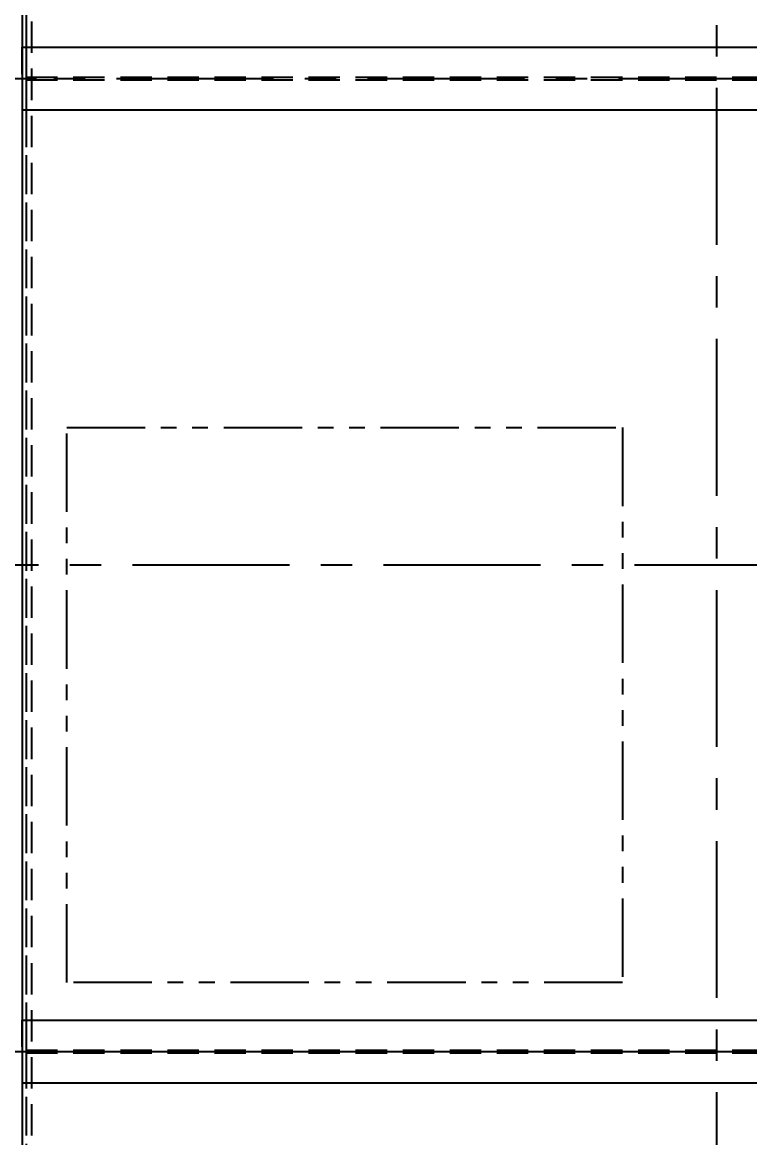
# Model space of a CAD drawing. Extents: x -1889 to 1550, y -1971 to 1122.
# Drawn here: x 306.5 to 376, y 482.6 to 589.2 of the extents above; entities that cross this region are included whole.
import ezdxf

# ---------------------------------------------------------------- set-up
doc = ezdxf.new("R2010")
doc.units = 0
doc.header["$LTSCALE"] = 12
doc.header["$MEASUREMENT"] = 0
doc.header["$PDMODE"] = 33
doc.header["$PDSIZE"] = -0.5
for name, pattern in [('CENTER', [2, 1.25, -0.25, 0.25, -0.25]), ('HIDDEN', [0.375, 0.25, -0.125]), ('PHANTOM2', [1.25, 0.625, -0.125, 0.125, -0.125, 0.125, -0.125])]:
    doc.linetypes.add(name, pattern=pattern)
doc.layers.get('Defpoints').update_dxf_attribs({"linetype": 'CONTINUOUS'})
for name, color, linetype in [('6X20', 3, 'CONTINUOUS'), ('CENTER', 6, 'CENTER'), ('COVER', 3, 'CONTINUOUS'), ('DIM', 1, 'CONTINUOUS'), ('ROOF', 140, 'CONTINUOUS'), ('SHELL', 40, 'CONTINUOUS')]:
    doc.layers.add(name, color=color, linetype=linetype)
doc.layers.add('AM_7', color=142, linetype='CENTER', lineweight=25)
doc.layers.add('Equipment-AM_11', color=92, linetype='PHANTOM2', lineweight=25)
doc.styles.add('ROMANS', font='ROMANS.shx', dxfattribs={"width": 0.85, "height": 5.76})
doc.styles.get("Standard").update_dxf_attribs({"font": 'sanss___.ttf'})
doc.dimstyles.get("Standard").update_dxf_attribs({"dimtxt": 0.18, "dimasz": 0.18, "dimexe": 0.18, "dimexo": 0.0625, "dimgap": 0.09, "dimtad": 0, "dimtih": 1, "dimtoh": 1, "dimdec": 4, "dimzin": 0, "dimdsep": 46, "dimtxsty": 'Standard', "dimcen": 0.09, "dimadec": 0, "dimazin": 0, "dimtfac": 1, "dimtdec": 4, "dimtofl": 0, "dimtmove": 0, "dimatfit": 3, "dimfxl": 1, "dimtolj": 1, "dimtzin": 0, "dimarcsym": 0})

# ---------------------------------------------------------------- blocks, each defined once
blk = doc.blocks.new('A$C43fa0972')
at = {"layer": 'Equipment-AM_11'}
blk.add_lwpolyline([(-62.12, 13.13), (-8.98, 13.13), (-8.98, -39.92), (-62.12, -39.92)], close=True, dxfattribs=at)
blk = doc.blocks.new('*D183')
at = {"layer": 'Defpoints', "color": 0, "transparency": 16777216}
for p in [(372.86, 796.33), (-4.78, 278.33), (372.86, 278.33)]:
    blk.add_point(p, dxfattribs=at)
at = {"layer": 'DIM', "color": 0, "lineweight": -2, "transparency": 16777216}
for p, q in [((366.86, 796.33), (-7.78, 796.33)), ((-4.78, 790.57), (-4.78, 582.84)), ((-4.78, 284.09), (-4.78, 552.67)), ((366.86, 278.33), (-7.78, 278.33))]:
    blk.add_line(p, q, dxfattribs=at)
at = {"layer": 'DIM', "color": 0, "transparency": 16777216}
for points in [[(-5.74, 790.57), (-3.82, 790.57), (-4.78, 796.33)], [(-5.74, 284.09), (-3.82, 284.09), (-4.78, 278.33)]]:
    blk.add_solid(points, dxfattribs=at)
at = {"layer": 'DIM', "color": 0, "transparency": 16777216, "char_height": 5.76, "attachment_point": 5, "style": 'ROMANS'}
for s, insert in [('\\A1;43\'-2"', (-4.78, 572.15)), ('\\A1;[518]\\P(BOTTOM)', (-4.78, 557.06))]:
    blk.add_mtext(s, dxfattribs=dict(at, insert=insert))
blk = doc.blocks.new('*D184')
at = {"layer": 'Defpoints', "color": 0, "transparency": 16777216}
for p in [(372.86, 788.83), (27.27, 285.83), (372.86, 285.83)]:
    blk.add_point(p, dxfattribs=at)
at = {"layer": 'DIM', "color": 0, "lineweight": -2, "transparency": 16777216}
for p, q in [((366.86, 788.83), (24.27, 788.83)), ((27.27, 783.07), (27.27, 515.14)), ((27.27, 291.59), (27.27, 484.96)), ((366.86, 285.83), (24.27, 285.83))]:
    blk.add_line(p, q, dxfattribs=at)
at = {"layer": 'DIM', "color": 0, "transparency": 16777216}
for points in [[(26.31, 783.07), (28.23, 783.07), (27.27, 788.83)], [(26.31, 291.59), (28.23, 291.59), (27.27, 285.83)]]:
    blk.add_solid(points, dxfattribs=at)
at = {"layer": 'DIM', "color": 0, "transparency": 16777216, "char_height": 5.76, "attachment_point": 5, "style": 'ROMANS'}
for s, insert in [('\\A1;41\'-11"', (27.27, 504.44)), ('\\A1;[503]\\P(SHELL INSIDE)', (27.27, 489.35))]:
    blk.add_mtext(s, dxfattribs=dict(at, insert=insert))

msp = doc.modelspace()

# ---------------------------------------------------------------- linework, layer by layer
at = {"layer": '6X20'}
for p, q in [((306.48231, 586.83221), (306.85731, 586.83221)), ((306.48231, 584.26971), (306.48231, 586.83221)), ((306.85731, 586.83221), (306.85731, 580.83221)), ((306.85731, 586.83221), (500.05731, 586.83221)), ((306.48231, 583.39471), (306.48231, 580.83221)), ((306.48231, 580.83221), (306.85731, 580.83221)), ((306.85731, 580.83221), (500.05731, 580.83221)), ((306.48231, 493.83221), (306.85731, 493.83221)), ((306.48231, 491.26971), (306.48231, 493.83221)), ((306.85731, 493.83221), (306.85731, 487.83221)), ((306.85731, 493.83221), (500.05731, 493.83221)), ((306.48231, 490.39471), (306.48231, 487.83221)), ((306.48231, 487.83221), (306.85731, 487.83221)), ((306.85731, 487.83221), (500.05731, 487.83221))]:
    msp.add_line(p, q, dxfattribs=at)
at = {"layer": '6X20', "linetype": 'HIDDEN'}
for p, q in [((306.85731, 583.95721), (500.05731, 583.95721)), ((306.85731, 583.70721), (500.05731, 583.70721)), ((306.85731, 490.95721), (500.05731, 490.95721)), ((306.85731, 490.70721), (500.05731, 490.70721))]:
    msp.add_line(p, q, dxfattribs=at)
at = {"layer": 'AM_7'}
for p, q in [((243.48916, 583.83221), (500.05731, 583.83221)), ((243.48916, 490.83221), (348.85731, 490.83221)), ((243.48916, 490.83221), (500.05731, 490.83221)), ((253.35731, 490.83221), (500.05731, 490.83221))]:
    msp.add_line(p, q, dxfattribs=at)
at = {"layer": 'AM_7', "linetype": 'Continuous'}
msp.add_line((360.85731, 490.83221), (384.85731, 490.83221), dxfattribs=at)
at = {"layer": 'CENTER'}
for p, q in [((372.85731, 846.93873), (372.85731, 227.72569)), ((299.61792, 583.83221), (307.84669, 583.83221)), ((197.03086, 537.33221), (548.68375, 537.33221)), ((299.61792, 490.83221), (307.84669, 490.83221))]:
    msp.add_line(p, q, dxfattribs=at)
at = {"layer": 'ROOF', "linetype": 'HIDDEN'}
msp.add_line((306.85731, 770.00068), (306.85731, 304.66374), dxfattribs=at)
at = {"layer": 'ROOF'}
msp.add_line((306.48231, 769.75382), (306.48231, 304.9106), dxfattribs=at)
at = {"layer": 'SHELL', "linetype": 'HIDDEN'}
for p, q in [((306.85731, 769.28219), (306.85731, 305.38222)), ((307.35731, 769.28219), (307.35731, 305.38222))]:
    msp.add_line(p, q, dxfattribs=at)

# ---------------------------------------------------------------- block references
at = {"layer": 'COVER'}
msp.add_blockref('A$C43fa0972', (372.85731, 537.33221), dxfattribs=at)

# ---------------------------------------------------------------- dimensions: what is measured, and where the dimension line sits
at = {"layer": 'DIM'}
for base, p1, p2, text, picture, middle in [((-4.78147, 278.33221), (372.85731, 796.33221), (372.85731, 278.33221), '<>\\P(BOTTOM)', '*D183', (-4.78147, 567.75738)), ((27.27453, 285.83221), (372.85731, 788.83221), (372.85731, 285.83221), '<>\\P(SHELL INSIDE)', '*D184', (27.27453, 500.0495))]:
    dim = msp.add_linear_dim(base=base, p1=p1, p2=p2, angle=90, text=text, dimstyle='Standard', override={"dimscale": 48, "dimtxt": 5.76, "dimasz": 0.12, "dimexe": 0.0625, "dimexo": 0.125, "dimgap": 0.02, "dimzin": 3, "dimlunit": 4, "dimpost": '\\X', "dimtxsty": 'ROMANS', "dimcen": 0}, dxfattribs=at)
    dim.commit()
    dim.dimension.update_dxf_attribs({"geometry": picture, "text_midpoint": middle, "dimtype": 160})

doc.saveas('drawing.dxf')
